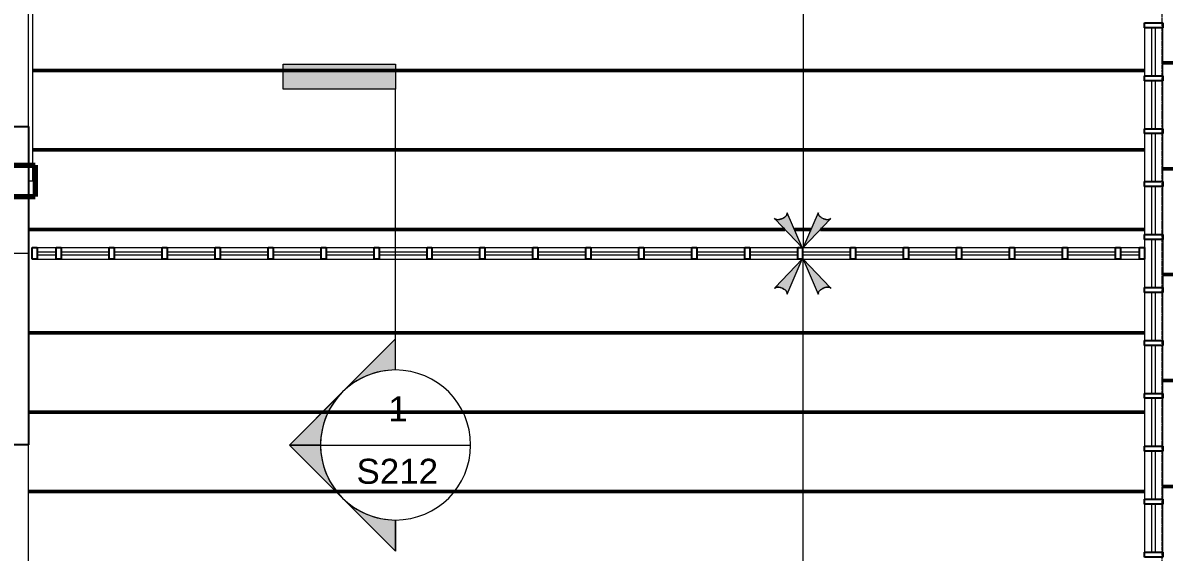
# Model space of a CAD drawing. Header units: inches. Extents: x -4036 to -1914, y 2 to 12338.
# Drawn here: x -3825.6 to -3480.7, y 11035.9 to 11195.9 of the extents above; entities that cross this region are included whole.
import ezdxf

# ---------------------------------------------------------------- set-up
doc = ezdxf.new("R2010")
doc.units = ezdxf.units.IN
doc.header["$MEASUREMENT"] = 0
doc.linetypes.add('Línea de rejilla', pattern=[0.875, 0.5, -0.125, 0.125, -0.125])
for name, color, linetype, lineweight in [('A-DETL-GENF', 92, 'Continuous', 9), ('A-GLAZ-CURT', 52, 'Continuous', 9), ('A-GLAZ-CWMG', 51, 'Continuous', 9), ('A-WALL-IDEN', 211, 'Continuous', 9), ('G-ANNO-SYMB', 111, 'Continuous', 9), ('I-WALL', 2, 'Continuous', 9), ('S-BEAM', 12, 'Continuous', 9), ('S-BEAM-ANLY', 10, 'Continuous', 50), ('S-COLS', 52, 'Continuous', 9), ('S-COLS-SYMB', 171, 'Continuous', 70), ('S-GRID', 1, 'Continuous', 9)]:
    doc.layers.add(name, color=color, linetype=linetype, lineweight=lineweight)
doc.styles.add('Arial_2', font='arial.ttf', dxfattribs={"height": 7.559055})

# ---------------------------------------------------------------- blocks, each defined once
blk = doc.blocks.new('System Panel - PlyWood-1273676-FRAMING PLAN - 2ND FLOOR')
at = {"layer": 'A-GLAZ-CURT', "lineweight": 18}
for p, q in [((-2.89, -0.5), (-2.89, 0.5)), ((-2.89, 0.5), (2.89, 0.5)), ((2.89, 0.5), (2.89, -0.5)), ((2.89, -0.5), (-2.89, -0.5))]:
    blk.add_line(p, q, dxfattribs=at)
blk = doc.blocks.new('Rectangular Mullion - 3 1_2_-735866-FRAMING PLAN - 2ND FLOOR')
at = {"layer": 'A-GLAZ-CWMG', "lineweight": 25}
for p, q in [((0, 1.75), (-1.5, 1.75)), ((-1.5, 1.75), (-1.5, -1.75)), ((0, -1.75), (0, 1.75)), ((-1.5, -1.75), (0, -1.75))]:
    blk.add_line(p, q, dxfattribs=at)
blk = doc.blocks.new('Rectangular Mullion - 3 1_2_-735867-FRAMING PLAN - 2ND FLOOR')
at = {"layer": 'A-GLAZ-CWMG', "lineweight": 25}
for p, q in [((-1.5, 1.75), (0, 1.75)), ((-1.5, -1.75), (-1.5, 1.75)), ((0, 1.75), (0, -1.75)), ((0, -1.75), (-1.5, -1.75))]:
    blk.add_line(p, q, dxfattribs=at)
blk = doc.blocks.new('System Panel - PlyWood-764931-FRAMING PLAN - 2ND FLOOR')
at = {"layer": 'A-GLAZ-CURT', "lineweight": 18}
for p, q in [((-7.25, -0.5), (-7.25, 0.5)), ((-7.25, 0.5), (7.25, 0.5)), ((7.25, 0.5), (7.25, -0.5)), ((7.25, -0.5), (-7.25, -0.5))]:
    blk.add_line(p, q, dxfattribs=at)
blk = doc.blocks.new('Rectangular Mullion - 3 1_2_-735834-FRAMING PLAN - 2ND FLOOR')
at = {"layer": 'A-GLAZ-CWMG'}
for p, q in [((-3813.95, 10551.94), (-3799.45, 10551.94)), ((-3813.95, 10548.44), (-3799.45, 10548.44))]:
    blk.add_line(p, q, dxfattribs=at)
blk = doc.blocks.new('Rectangular Mullion - 3 1_2_-735837-FRAMING PLAN - 2ND FLOOR')
at = {"layer": 'A-GLAZ-CWMG', "lineweight": 25}
for p, q in [((0.75, 1.75), (-0.75, 1.75)), ((-0.75, 1.75), (-0.75, -1.75)), ((0.75, -1.75), (0.75, 1.75)), ((-0.75, -1.75), (0.75, -1.75))]:
    blk.add_line(p, q, dxfattribs=at)
blk = doc.blocks.new('System Panel - PlyWood-764936-FRAMING PLAN - 2ND FLOOR')
at = {"layer": 'A-GLAZ-CURT', "lineweight": 18}
for p, q in [((-7.25, -0.5), (-7.25, 0.5)), ((-7.25, 0.5), (7.25, 0.5)), ((7.25, 0.5), (7.25, -0.5)), ((7.25, -0.5), (-7.25, -0.5))]:
    blk.add_line(p, q, dxfattribs=at)
blk = doc.blocks.new('Rectangular Mullion - 5 1_2_-748981-FRAMING PLAN - 2ND FLOOR')
at = {"layer": 'A-GLAZ-CWMG'}
for p, q in [((-2522.7, 11828.21), (-2522.7, 11813.71)), ((-2517.2, 11828.21), (-2517.2, 11813.71))]:
    blk.add_line(p, q, dxfattribs=at)
blk = doc.blocks.new('Rectangular Mullion - 5 1_2_-V18-FRAMING PLAN - 2ND FLOOR')
at = {"layer": 'A-GLAZ-CWMG'}
for p, q in [((-3486.67, 11130.39), (-3486.67, 11127.94)), ((-3481.17, 11130.39), (-3481.17, 11115.89)), ((-3486.67, 11124.44), (-3486.67, 11115.89))]:
    blk.add_line(p, q, dxfattribs=at)
blk = doc.blocks.new('Rectangular Mullion - 5 1_2_-748984-FRAMING PLAN - 2ND FLOOR')
at = {"layer": 'A-GLAZ-CWMG', "lineweight": 25}
for p, q in [((0.75, 2.75), (-0.75, 2.75)), ((-0.75, 2.75), (-0.75, -2.75)), ((0.75, -2.75), (0.75, 2.75)), ((-0.75, -2.75), (0.75, -2.75))]:
    blk.add_line(p, q, dxfattribs=at)
blk = doc.blocks.new('TRUSS - 22_-1469757-FRAMING PLAN - 2ND FLOOR')
at = {"layer": 'S-BEAM'}
blk.add_line((182.9, 0), (-154.25, 0), dxfattribs=at)
blk = doc.blocks.new('Rectangular Mullion - 3 1_2_-1273675-FRAMING PLAN - 2ND FLOOR')
at = {"layer": 'A-GLAZ-CWMG'}
for p, q in [((-3821.22, 10551.94), (-3815.45, 10551.94)), ((-3821.22, 10548.44), (-3815.45, 10548.44))]:
    blk.add_line(p, q, dxfattribs=at)
blk = doc.blocks.new('Rectangular Mullion - 3 1_2_-1273679-FRAMING PLAN - 2ND FLOOR')
at = {"layer": 'A-GLAZ-CWMG'}
for p, q in [((-3493.95, 10551.94), (-3488.17, 10551.94)), ((-3493.95, 10548.44), (-3488.17, 10548.44))]:
    blk.add_line(p, q, dxfattribs=at)
blk = doc.blocks.new('TRUSS - 22_-V106-FRAMING PLAN - 2ND FLOOR')
at = {"layer": 'S-BEAM'}
blk.add_line((182.9, 0), (-153.06, 0), dxfattribs=at)
blk = doc.blocks.new('TRUSS - 22_-V107-FRAMING PLAN - 2ND FLOOR')
at = {"layer": 'S-BEAM'}
for p, q in [((74.28, 0), (-154.25, 0)), ((82.16, 0), (77.11, 0)), ((182.9, 0), (85, 0))]:
    blk.add_line(p, q, dxfattribs=at)
blk = doc.blocks.new('Madera-Pilar - 235 x 235-1148042-FRAMING PLAN - 2ND FLOOR')
at = {"layer": 'S-COLS-SYMB'}
for p, q in [((-4.75, 4.75), (-4.75, -4.75)), ((-4.75, 4.75), (4.75, 4.75)), ((4.75, 4.75), (4.75, -4.75)), ((-4.75, -4.75), (4.75, -4.75))]:
    blk.add_line(p, q, dxfattribs=at)
blk = doc.blocks.new('TRUSSES - TRUSSES-1143614-FRAMING PLAN - 2ND FLOOR')
at = {"layer": 'A-DETL-GENF'}
h = blk.add_hatch(color=256, dxfattribs=at)
h.paths.add_polyline_path([(-133.65, 8.4), (-142.16, 0.26), (-131.89, 4.79), (-132.1, 4.81), (-132.33, 4.9), (-132.56, 5.06), (-133.02, 5.53), (-133.41, 6.17), (-133.68, 6.89), (-133.8, 7.59), (-133.74, 8.17)], flags=0)
h.paths.add_polyline_path([(-142.25, 0), (-133.65, -8.17), (-133.74, -7.95), (-133.79, -7.68), (-133.76, -7.02), (-133.56, -6.3), (-133.23, -5.61), (-132.8, -5.04), (-132.33, -4.68), (-132.1, -4.59), (-131.89, -4.56), (-131.7, -4.6), (-142.16, -0.04)], flags=0)
h = blk.add_hatch(color=256, dxfattribs=at)
h.paths.add_polyline_path([(133.65, 8.4), (133.74, 8.17), (133.79, 7.9), (133.76, 7.25), (133.56, 6.53), (133.23, 5.84), (132.8, 5.27), (132.33, 4.9), (132.1, 4.81), (131.89, 4.79), (131.7, 4.83), (142.25, 0.23)], flags=0)
h.paths.add_polyline_path([(142.25, 0), (131.89, -4.56), (132.1, -4.59), (132.33, -4.68), (132.56, -4.83), (133.02, -5.31), (133.41, -5.95), (133.68, -6.66), (133.8, -7.36), (133.74, -7.95), (133.65, -8.17)], flags=0)
for p, q in [((0, 14.61), (-12.61, 7.43)), ((0, 14.61), (12.85, 7.43)), ((-133.65, 8.4), (-142.25, 0.23)), ((-133.65, 8.4), (-133.37, 8.66)), ((-12.61, 7.43), (-12.61, -7.43)), ((12.85, -7.43), (12.85, 7.43)), ((12.85, 7.43), (12.85, -7.43)), ((133.65, 8.4), (133.37, 8.66)), ((142.25, 0.23), (133.65, 8.4)), ((-142.25, 0.23), (-131.7, 4.83)), ((131.7, 4.83), (142.25, 0.23)), ((-142.25, 0), (-133.65, -8.17)), ((-131.7, -4.6), (-142.25, 0)), ((-12.61, 0), (-142.25, 0)), ((12.85, 0), (142.25, 0)), ((142.25, 0), (131.7, -4.6)), ((133.65, -8.17), (142.25, 0)), ((-133.65, -8.17), (-133.37, -8.43)), ((0, -14.56), (-12.61, -7.43)), ((0, -14.56), (12.85, -7.43)), ((133.65, -8.17), (133.37, -8.43))]:
    blk.add_line(p, q, dxfattribs=at)
for centre, major_axis, start_param, end_param in [((-132.54, 6.74), (-0.84, 1.91), 0.527907, 1.031328), ((-132.54, 6.74), (-0.84, 1.91), 1.058732, 1.553534), ((-132.54, 6.74), (-0.84, 1.91), 0, 0.515859), ((132.54, 6.74), (0.84, 1.91), 5.767326, 6.283185), ((132.54, 6.74), (0.84, 1.91), 4.729651, 5.224453), ((132.54, 6.74), (0.84, 1.91), 5.251857, 5.755279), ((-132.54, 6.74), (-0.84, 1.91), 1.586991, 2.08013), ((-132.54, 6.74), (-0.84, 1.91), 2.111632, 2.609761), ((-132.54, 6.74), (-0.84, 1.91), 2.630892, 3.141593), ((132.54, 6.74), (0.84, 1.91), 3.141593, 3.652293), ((132.54, 6.74), (0.84, 1.91), 3.673425, 4.171554), ((132.54, 6.74), (0.84, 1.91), 4.203055, 4.696194), ((-132.54, -6.52), (0.84, 1.91), 1.588058, 2.082861), ((-132.54, -6.52), (0.84, 1.91), 1.061463, 1.554602), ((-132.54, -6.52), (0.84, 1.91), 0.531832, 1.029961), ((-132.54, -6.52), (0.84, 1.91), 0, 0.5107), ((132.54, -6.52), (-0.84, 1.91), 5.772485, 6.283185), ((132.54, -6.52), (-0.84, 1.91), 5.253224, 5.751353), ((132.54, -6.52), (-0.84, 1.91), 4.728584, 5.221723), ((132.54, -6.52), (-0.84, 1.91), 4.200325, 4.695127), ((-132.54, -6.52), (0.84, 1.91), 2.110265, 2.613686), ((-132.54, -6.52), (0.84, 1.91), 2.625734, 3.141593), ((132.54, -6.52), (-0.84, 1.91), 3.141593, 3.657452), ((132.54, -6.52), (-0.84, 1.91), 3.669499, 4.172921)]:
    blk.add_ellipse(centre, major_axis=major_axis, ratio=0.493649, start_param=start_param, end_param=end_param, dxfattribs=at)
for points, knots in [([(-131.7, 4.83), (-131.76, 4.81), (-131.89, 4.78), (-132.1, 4.8), (-132.33, 4.89), (-132.64, 5.1), (-133.03, 5.5), (-133.43, 6.16), (-133.73, 6.96), (-133.83, 7.64), (-133.77, 8.12), (-133.7, 8.31), (-133.65, 8.4)], [0, 0, 0, 0, 0.066667, 0.133333, 0.2, 0.266667, 0.4, 0.533333, 0.666667, 0.833333, 0.916667, 1, 1, 1, 1]), ([(133.65, 8.4), (133.69, 8.33), (133.75, 8.18), (133.81, 7.82), (133.79, 7.26), (133.59, 6.52), (133.26, 5.84), (132.86, 5.3), (132.44, 4.94), (132.11, 4.79), (131.86, 4.78), (131.76, 4.81), (131.7, 4.83)], [0, 0, 0, 0, 0.066667, 0.133333, 0.266667, 0.4, 0.533333, 0.65, 0.766667, 0.883333, 0.941667, 1, 1, 1, 1]), ([(-133.65, -8.17), (-133.69, -8.1), (-133.75, -7.96), (-133.81, -7.59), (-133.79, -7.03), (-133.59, -6.3), (-133.26, -5.62), (-132.86, -5.08), (-132.44, -4.71), (-132.11, -4.57), (-131.86, -4.55), (-131.76, -4.58), (-131.7, -4.6)], [0, 0, 0, 0, 0.066667, 0.133333, 0.266667, 0.4, 0.533333, 0.65, 0.766667, 0.883333, 0.941667, 1, 1, 1, 1]), ([(131.7, -4.6), (131.76, -4.58), (131.89, -4.55), (132.1, -4.57), (132.33, -4.67), (132.64, -4.87), (133.03, -5.28), (133.43, -5.93), (133.73, -6.73), (133.83, -7.41), (133.77, -7.9), (133.7, -8.09), (133.65, -8.17)], [0, 0, 0, 0, 0.066667, 0.133333, 0.2, 0.266667, 0.4, 0.533333, 0.666667, 0.833333, 0.916667, 1, 1, 1, 1])]:
    blk.add_open_spline(points, degree=3, knots=knots, dxfattribs=at)
blk = doc.blocks.new('TRUSSES - TRUSSES-1316615-FRAMING PLAN - 2ND FLOOR')
at = {"layer": 'A-DETL-GENF'}
h = blk.add_hatch(color=256, dxfattribs=at)
h.paths.add_polyline_path([(-138.98, -4.83), (-149.53, -0.23), (-140.93, -8.4), (-141.02, -8.17), (-141.07, -7.9), (-141.04, -7.25), (-140.84, -6.53), (-140.5, -5.84), (-140.07, -5.27), (-139.6, -4.9), (-139.38, -4.81), (-139.17, -4.79)], flags=0)
h.paths.add_polyline_path([(-138.98, 4.6), (-139.17, 4.56), (-139.38, 4.59), (-139.6, 4.68), (-139.84, 4.83), (-140.29, 5.31), (-140.68, 5.95), (-140.96, 6.66), (-141.07, 7.36), (-141.02, 7.95), (-140.93, 8.17), (-149.53, 0), (-141.52, 3.5)], flags=0)
h = blk.add_hatch(color=256, dxfattribs=at)
h.paths.add_polyline_path([(149.53, 0), (140.93, 8.17), (141.02, 7.95), (141.07, 7.68), (141.04, 7.02), (140.84, 6.3), (140.5, 5.61), (140.07, 5.04), (139.6, 4.68), (139.38, 4.59), (139.17, 4.56), (138.98, 4.6), (146.82, 1.18)], flags=0)
h.paths.add_polyline_path([(149.53, -0.23), (139.17, -4.79), (139.38, -4.81), (139.6, -4.9), (139.84, -5.06), (140.29, -5.53), (140.68, -6.17), (140.96, -6.89), (141.07, -7.59), (141.02, -8.17), (140.93, -8.4)], flags=0)
for p, q in [((0, 14.56), (-12.61, 7.43)), ((0, 14.56), (12.85, 7.43)), ((-140.93, 8.17), (-149.53, 0)), ((-140.93, 8.17), (-140.65, 8.43)), ((-12.61, -7.43), (-12.61, 7.43)), ((12.85, 7.43), (12.85, -7.43)), ((12.85, -7.43), (12.85, 7.43)), ((140.93, 8.17), (140.65, 8.43)), ((149.53, 0), (140.93, 8.17)), ((-149.53, 0), (-138.98, 4.6)), ((138.98, 4.6), (149.53, 0)), ((-12.61, 0), (-149.53, 0)), ((12.85, 0), (149.53, 0)), ((-149.53, -0.23), (-140.93, -8.4)), ((-138.98, -4.83), (-149.53, -0.23)), ((149.53, -0.23), (138.98, -4.83)), ((140.93, -8.4), (149.53, -0.23)), ((-140.93, -8.4), (-140.65, -8.66)), ((0, -14.61), (-12.61, -7.43)), ((0, -14.61), (12.85, -7.43)), ((140.93, -8.4), (140.65, -8.66))]:
    blk.add_line(p, q, dxfattribs=at)
for centre, major_axis, start_param, end_param in [((-139.81, 6.52), (-0.84, 1.91), 0.527907, 1.031328), ((-139.81, 6.52), (-0.84, 1.91), 1.058732, 1.553534), ((-139.81, 6.52), (-0.84, 1.91), 0, 0.515859), ((139.81, 6.52), (0.84, 1.91), 5.767326, 6.283185), ((139.81, 6.52), (0.84, 1.91), 4.729651, 5.224453), ((139.81, 6.52), (0.84, 1.91), 5.251857, 5.755279), ((-139.81, 6.52), (-0.84, 1.91), 1.586991, 2.08013), ((-139.81, 6.52), (-0.84, 1.91), 2.111632, 2.609761), ((-139.81, 6.52), (-0.84, 1.91), 2.630892, 3.141593), ((139.81, 6.52), (0.84, 1.91), 3.141593, 3.652293), ((139.81, 6.52), (0.84, 1.91), 3.673425, 4.171554), ((139.81, 6.52), (0.84, 1.91), 4.203055, 4.696194), ((-139.81, -6.74), (0.84, 1.91), 1.588058, 2.082861), ((-139.81, -6.74), (0.84, 1.91), 1.061463, 1.554602), ((-139.81, -6.74), (0.84, 1.91), 0.531832, 1.029961), ((-139.81, -6.74), (0.84, 1.91), 0, 0.5107), ((139.81, -6.74), (-0.84, 1.91), 5.772485, 6.283185), ((139.81, -6.74), (-0.84, 1.91), 5.253224, 5.751353), ((139.81, -6.74), (-0.84, 1.91), 4.728584, 5.221723), ((139.81, -6.74), (-0.84, 1.91), 4.200325, 4.695127), ((-139.81, -6.74), (0.84, 1.91), 2.110265, 2.613686), ((-139.81, -6.74), (0.84, 1.91), 2.625734, 3.141593), ((139.81, -6.74), (-0.84, 1.91), 3.141593, 3.657452), ((139.81, -6.74), (-0.84, 1.91), 3.669499, 4.172921)]:
    blk.add_ellipse(centre, major_axis=major_axis, ratio=0.493649, start_param=start_param, end_param=end_param, dxfattribs=at)
for points, knots in [([(-138.98, 4.6), (-139.04, 4.58), (-139.16, 4.55), (-139.38, 4.57), (-139.6, 4.67), (-139.92, 4.87), (-140.31, 5.28), (-140.7, 5.93), (-141.01, 6.73), (-141.1, 7.41), (-141.04, 7.9), (-140.97, 8.09), (-140.93, 8.17)], [0, 0, 0, 0, 0.066667, 0.133333, 0.2, 0.266667, 0.4, 0.533333, 0.666667, 0.833333, 0.916667, 1, 1, 1, 1]), ([(140.93, 8.17), (140.96, 8.1), (141.02, 7.96), (141.09, 7.59), (141.06, 7.03), (140.86, 6.3), (140.53, 5.62), (140.13, 5.08), (139.72, 4.71), (139.38, 4.57), (139.14, 4.55), (139.03, 4.58), (138.98, 4.6)], [0, 0, 0, 0, 0.066667, 0.133333, 0.266667, 0.4, 0.533333, 0.65, 0.766667, 0.883333, 0.941667, 1, 1, 1, 1]), ([(-140.93, -8.4), (-140.96, -8.33), (-141.02, -8.18), (-141.09, -7.82), (-141.06, -7.26), (-140.86, -6.52), (-140.53, -5.84), (-140.13, -5.3), (-139.72, -4.94), (-139.38, -4.79), (-139.14, -4.78), (-139.03, -4.81), (-138.98, -4.83)], [0, 0, 0, 0, 0.066667, 0.133333, 0.266667, 0.4, 0.533333, 0.65, 0.766667, 0.883333, 0.941667, 1, 1, 1, 1]), ([(138.98, -4.83), (139.04, -4.81), (139.16, -4.78), (139.38, -4.8), (139.6, -4.89), (139.92, -5.1), (140.31, -5.5), (140.7, -6.16), (141.01, -6.96), (141.1, -7.64), (141.04, -8.12), (140.97, -8.31), (140.93, -8.4)], [0, 0, 0, 0, 0.066667, 0.133333, 0.2, 0.266667, 0.4, 0.533333, 0.666667, 0.833333, 0.916667, 1, 1, 1, 1])]:
    blk.add_open_spline(points, degree=3, knots=knots, dxfattribs=at)
blk = doc.blocks.new('Vista de diseño - Extremo final de sección - Rellenado-14997-FRAMING PLAN - 2ND FLOOR')
at = {"layer": 'G-ANNO-SYMB'}
blk.add_hatch(color=256, dxfattribs=at).paths.add_polyline_path([(0, 0.3543), (0, 0), (-0.0787, 0), (-0.0787, 0.3543)], flags=0)
for p, q in [((0, 0.3543), (-0.0787, 0.3543)), ((-0.0787, 0.3543), (-0.0787, 0)), ((0, 0), (0, 0.3543)), ((-0.0787, 0), (0, 0))]:
    blk.add_line(p, q, dxfattribs=at)
blk = doc.blocks.new('Vista de diseño - Extremo inicial de sección - Rellenado-1561-FRAMING PLAN - 2ND FLOOR')
at = {"layer": 'G-ANNO-SYMB'}
h = blk.add_hatch(color=256, dxfattribs=at)
edge = h.paths.add_edge_path(flags=0)
edge.add_line((-0.2362, 0.3341), (-0.2362, 0.2362))
edge.add_arc((-0.2362, 0), 0.2362, 90, 135)
edge.add_line((-0.4033, 0.167), (-0.2362, 0.3341))
h = blk.add_hatch(color=256, dxfattribs=at)
edge = h.paths.add_edge_path(flags=0)
edge.add_line((-0.2362, 0.3341), (-0.0692, 0.167))
edge.add_arc((-0.2362, 0), 0.2362, 45, 90)
edge.add_line((-0.2362, 0.2362), (-0.2362, 0.3341))
h = blk.add_hatch(color=256, dxfattribs=at)
edge = h.paths.add_edge_path(flags=0)
edge.add_line((-0.5703, 0), (-0.4033, 0.167))
edge.add_arc((-0.2362, 0), 0.2362, 135, 180)
edge.add_line((-0.4724, 0), (-0.5703, 0))
h = blk.add_hatch(color=256, dxfattribs=at)
edge = h.paths.add_edge_path(flags=0)
edge.add_line((0.0978, 0), (0, 0))
edge.add_arc((-0.2362, 0), 0.2362, 360, 405)
edge.add_line((-0.0692, 0.167), (0.0978, 0))
for p, q in [((-0.2362, 0.3341), (-0.5703, 0)), ((-0.2362, 0.3341), (-0.4033, 0.167)), ((-0.2362, 0.3341), (0.0978, 0)), ((-0.2362, 0.2362), (-0.2362, 0.3341)), ((-0.2362, 0.3341), (-0.2362, 0.2362)), ((-0.0692, 0.167), (-0.2362, 0.3341)), ((-0.4033, 0.167), (-0.5703, 0)), ((0.0978, 0), (-0.0692, 0.167)), ((-0.5703, 0), (-0.4724, 0)), ((0, 0), (0.0978, 0)), ((-0.4724, 0), (-0.5703, 0)), ((0, 0), (0.0978, 0))]:
    blk.add_line(p, q, dxfattribs=at)
for start, end in [(360, 180), (90, 135), (45, 90), (135, 180), (360, 45), (180, 360)]:
    blk.add_arc((-0.2362, 0), 0.2362, start, end, dxfattribs=at)

msp = doc.modelspace()

# ---------------------------------------------------------------- linework, layer by layer
at = {"layer": 'A-WALL-IDEN'}
msp.add_line((-3823.71, 11126.19), (-3920.26, 11126.19), dxfattribs=at)
at = {"layer": 'G-ANNO-SYMB'}
for p, q in [((-3712.94, 11090.96), (-3712.94, 11175.82)), ((-3735.62, 11068.28), (-3690.27, 11068.28))]:
    msp.add_line(p, q, dxfattribs=at)
at = {"layer": 'I-WALL'}
for p, q in [((-3823.82, 11164.59), (-3823.82, 11394.99)), ((-3823.82, 11030.34), (-3823.82, 11068.36))]:
    msp.add_line(p, q, dxfattribs=at)
at = {"layer": 'I-WALL', "lineweight": 25}
for p, q in [((-3829.32, 11164.59), (-3823.82, 11164.59)), ((-3823.82, 11164.59), (-3823.82, 11068.36)), ((-3823.82, 11068.36), (-3829.32, 11068.36))]:
    msp.add_line(p, q, dxfattribs=at)
at = {"layer": 'S-BEAM'}
for p in [(-3822.64, 11401.87), (-3823.82, 11148.17)]:
    msp.add_line(p, (-3822.64, 11148.17), dxfattribs=at)
at = {"layer": 'S-BEAM-ANLY', "color": 7}
for p, q in [((-3481.17, 11183.79), (-3463.2, 11183.79)), ((-3822.64, 11181.46), (-3822.47, 11181.46)), ((-3822.47, 11181.46), (-3516.67, 11181.46)), ((-3516.67, 11181.46), (-3486.67, 11181.46)), ((-3822.64, 11157.46), (-3822.47, 11157.46)), ((-3822.47, 11157.46), (-3516.67, 11157.46)), ((-3516.67, 11157.46), (-3486.67, 11157.46)), ((-3481.17, 11151.79), (-3463.2, 11151.79)), ((-3823.82, 11133.46), (-3822.47, 11133.46)), ((-3822.47, 11133.46), (-3595.3, 11133.46)), ((-3592.46, 11133.46), (-3587.41, 11133.46)), ((-3584.58, 11133.46), (-3516.67, 11133.46)), ((-3516.67, 11133.46), (-3486.67, 11133.46)), ((-3481.17, 11119.79), (-3463.2, 11119.79)), ((-3823.82, 11102.19), (-3822.47, 11102.19)), ((-3822.47, 11102.19), (-3516.67, 11102.19)), ((-3516.67, 11102.19), (-3486.67, 11102.19)), ((-3481.17, 11087.79), (-3463.2, 11087.79)), ((-3823.82, 11078.19), (-3822.47, 11078.19)), ((-3822.47, 11078.19), (-3516.67, 11078.19)), ((-3516.67, 11078.19), (-3486.67, 11078.19)), ((-3823.82, 11054.19), (-3822.47, 11054.19)), ((-3822.47, 11054.19), (-3516.67, 11054.19)), ((-3516.67, 11054.19), (-3486.67, 11054.19)), ((-3481.17, 11055.79), (-3463.2, 11055.79))]:
    msp.add_line(p, q, dxfattribs=at)
at = {"layer": 'S-GRID', "linetype": 'Línea de rejilla'}
msp.add_line((-3481.32, 9786.33), (-3481.32, 12288.56), dxfattribs=at)

# ---------------------------------------------------------------- block references
at = {"layer": 'A-DETL-GENF'}
for name, p, rotation in [('TRUSSES - TRUSSES-1316615-FRAMING PLAN - 2ND FLOOR', (-3589.82, 11277.46), 269.9999999999998), ('TRUSSES - TRUSSES-1143614-FRAMING PLAN - 2ND FLOOR', (-3589.82, 10982.19), 89.99999999999895)]:
    msp.add_blockref(name, p, dxfattribs=dict(at, rotation=rotation))
at = {"layer": 'A-GLAZ-CURT', "rotation": 269.9999999999998}
for p in [(-3483.92, 11187.14), (-3483.92, 11171.14), (-3483.92, 11155.14), (-3483.92, 11139.14), (-3483.92, 11123.14), (-3483.92, 11107.14), (-3483.92, 11091.14), (-3483.92, 11075.14), (-3483.92, 11059.14), (-3483.92, 11043.14)]:
    msp.add_blockref('System Panel - PlyWood-764936-FRAMING PLAN - 2ND FLOOR', p, dxfattribs=at)
at = {"layer": 'A-GLAZ-CURT'}
for name, p in [('System Panel - PlyWood-1273676-FRAMING PLAN - 2ND FLOOR', (-3818.34, 11126.19)), ('System Panel - PlyWood-764931-FRAMING PLAN - 2ND FLOOR', (-3806.7, 11126.19)), ('System Panel - PlyWood-764931-FRAMING PLAN - 2ND FLOOR', (-3790.7, 11126.19)), ('System Panel - PlyWood-764931-FRAMING PLAN - 2ND FLOOR', (-3774.7, 11126.19)), ('System Panel - PlyWood-764931-FRAMING PLAN - 2ND FLOOR', (-3758.7, 11126.19)), ('System Panel - PlyWood-764931-FRAMING PLAN - 2ND FLOOR', (-3742.7, 11126.19)), ('System Panel - PlyWood-764931-FRAMING PLAN - 2ND FLOOR', (-3726.7, 11126.19)), ('System Panel - PlyWood-764931-FRAMING PLAN - 2ND FLOOR', (-3710.7, 11126.19)), ('System Panel - PlyWood-764931-FRAMING PLAN - 2ND FLOOR', (-3694.7, 11126.19)), ('System Panel - PlyWood-764931-FRAMING PLAN - 2ND FLOOR', (-3678.7, 11126.19)), ('System Panel - PlyWood-764931-FRAMING PLAN - 2ND FLOOR', (-3662.7, 11126.19)), ('System Panel - PlyWood-764931-FRAMING PLAN - 2ND FLOOR', (-3646.7, 11126.19)), ('System Panel - PlyWood-764931-FRAMING PLAN - 2ND FLOOR', (-3630.7, 11126.19)), ('System Panel - PlyWood-764931-FRAMING PLAN - 2ND FLOOR', (-3614.7, 11126.19)), ('System Panel - PlyWood-764931-FRAMING PLAN - 2ND FLOOR', (-3598.7, 11126.19)), ('System Panel - PlyWood-764931-FRAMING PLAN - 2ND FLOOR', (-3582.7, 11126.19)), ('System Panel - PlyWood-764931-FRAMING PLAN - 2ND FLOOR', (-3566.7, 11126.19)), ('System Panel - PlyWood-764931-FRAMING PLAN - 2ND FLOOR', (-3550.7, 11126.19)), ('System Panel - PlyWood-764931-FRAMING PLAN - 2ND FLOOR', (-3534.7, 11126.19)), ('System Panel - PlyWood-764931-FRAMING PLAN - 2ND FLOOR', (-3518.7, 11126.19)), ('System Panel - PlyWood-764931-FRAMING PLAN - 2ND FLOOR', (-3502.7, 11126.19)), ('System Panel - PlyWood-1273676-FRAMING PLAN - 2ND FLOOR', (-3491.06, 11126.19))]:
    msp.add_blockref(name, p, dxfattribs=at)
at = {"layer": 'A-GLAZ-CWMG', "extrusion": (0, 0, -1)}
for name, p, rotation in [('Rectangular Mullion - 5 1_2_-748984-FRAMING PLAN - 2ND FLOOR', (3483.92, 11195.14), 270.0000000000002), ('Rectangular Mullion - 5 1_2_-748984-FRAMING PLAN - 2ND FLOOR', (3483.92, 11179.14), 270.0000000000002), ('Rectangular Mullion - 5 1_2_-748984-FRAMING PLAN - 2ND FLOOR', (3483.92, 11163.14), 270.0000000000002), ('Rectangular Mullion - 5 1_2_-748984-FRAMING PLAN - 2ND FLOOR', (3483.92, 11147.14), 270.0000000000002), ('Rectangular Mullion - 5 1_2_-748984-FRAMING PLAN - 2ND FLOOR', (3483.92, 11131.14), 270.0000000000002), ('Rectangular Mullion - 3 1_2_-735837-FRAMING PLAN - 2ND FLOOR', (3814.7, 11126.19), 180), ('Rectangular Mullion - 3 1_2_-735837-FRAMING PLAN - 2ND FLOOR', (3798.7, 11126.19), 180), ('Rectangular Mullion - 3 1_2_-735837-FRAMING PLAN - 2ND FLOOR', (3782.7, 11126.19), 180), ('Rectangular Mullion - 3 1_2_-735837-FRAMING PLAN - 2ND FLOOR', (3766.7, 11126.19), 180), ('Rectangular Mullion - 3 1_2_-735837-FRAMING PLAN - 2ND FLOOR', (3750.7, 11126.19), 180), ('Rectangular Mullion - 3 1_2_-735837-FRAMING PLAN - 2ND FLOOR', (3734.7, 11126.19), 180), ('Rectangular Mullion - 3 1_2_-735837-FRAMING PLAN - 2ND FLOOR', (3718.7, 11126.19), 180), ('Rectangular Mullion - 3 1_2_-735837-FRAMING PLAN - 2ND FLOOR', (3702.7, 11126.19), 180), ('Rectangular Mullion - 3 1_2_-735837-FRAMING PLAN - 2ND FLOOR', (3686.7, 11126.19), 180), ('Rectangular Mullion - 3 1_2_-735837-FRAMING PLAN - 2ND FLOOR', (3670.7, 11126.19), 180), ('Rectangular Mullion - 3 1_2_-735837-FRAMING PLAN - 2ND FLOOR', (3654.7, 11126.19), 180), ('Rectangular Mullion - 3 1_2_-735837-FRAMING PLAN - 2ND FLOOR', (3638.7, 11126.19), 180), ('Rectangular Mullion - 3 1_2_-735837-FRAMING PLAN - 2ND FLOOR', (3622.7, 11126.19), 180), ('Rectangular Mullion - 3 1_2_-735837-FRAMING PLAN - 2ND FLOOR', (3606.7, 11126.19), 180), ('Rectangular Mullion - 3 1_2_-735837-FRAMING PLAN - 2ND FLOOR', (3590.7, 11126.19), 180), ('Rectangular Mullion - 3 1_2_-735837-FRAMING PLAN - 2ND FLOOR', (3574.7, 11126.19), 180), ('Rectangular Mullion - 3 1_2_-735837-FRAMING PLAN - 2ND FLOOR', (3558.7, 11126.19), 180), ('Rectangular Mullion - 3 1_2_-735837-FRAMING PLAN - 2ND FLOOR', (3542.7, 11126.19), 180), ('Rectangular Mullion - 3 1_2_-735837-FRAMING PLAN - 2ND FLOOR', (3526.7, 11126.19), 180), ('Rectangular Mullion - 3 1_2_-735837-FRAMING PLAN - 2ND FLOOR', (3510.7, 11126.19), 180), ('Rectangular Mullion - 3 1_2_-735837-FRAMING PLAN - 2ND FLOOR', (3494.7, 11126.19), 180), ('Rectangular Mullion - 3 1_2_-735866-FRAMING PLAN - 2ND FLOOR', (3486.67, 11126.19), 180), ('Rectangular Mullion - 5 1_2_-748984-FRAMING PLAN - 2ND FLOOR', (3483.92, 11115.14), 270.0000000000002), ('Rectangular Mullion - 5 1_2_-748984-FRAMING PLAN - 2ND FLOOR', (3483.92, 11099.14), 270.0000000000002), ('Rectangular Mullion - 5 1_2_-748984-FRAMING PLAN - 2ND FLOOR', (3483.92, 11083.14), 270.0000000000002), ('Rectangular Mullion - 5 1_2_-748984-FRAMING PLAN - 2ND FLOOR', (3483.92, 11067.14), 270.0000000000002), ('Rectangular Mullion - 5 1_2_-748984-FRAMING PLAN - 2ND FLOOR', (3483.92, 11051.14), 270.0000000000002), ('Rectangular Mullion - 5 1_2_-748984-FRAMING PLAN - 2ND FLOOR', (3483.92, 11035.14), 270.0000000000002)]:
    msp.add_blockref(name, p, dxfattribs=dict(at, rotation=rotation))
at = {"layer": 'A-GLAZ-CWMG'}
for name, p in [('Rectangular Mullion - 5 1_2_-748981-FRAMING PLAN - 2ND FLOOR', (-963.98, -633.83)), ('Rectangular Mullion - 5 1_2_-748981-FRAMING PLAN - 2ND FLOOR', (-963.98, -649.83)), ('Rectangular Mullion - 5 1_2_-748981-FRAMING PLAN - 2ND FLOOR', (-963.98, -665.83)), ('Rectangular Mullion - 5 1_2_-748981-FRAMING PLAN - 2ND FLOOR', (-963.98, -681.83)), ('Rectangular Mullion - 5 1_2_-V18-FRAMING PLAN - 2ND FLOOR', (0, 0)), ('Rectangular Mullion - 3 1_2_-1273675-FRAMING PLAN - 2ND FLOOR', (0, 576)), ('Rectangular Mullion - 3 1_2_-735834-FRAMING PLAN - 2ND FLOOR', (0, 576)), ('Rectangular Mullion - 3 1_2_-735834-FRAMING PLAN - 2ND FLOOR', (16, 576)), ('Rectangular Mullion - 3 1_2_-735834-FRAMING PLAN - 2ND FLOOR', (32, 576)), ('Rectangular Mullion - 3 1_2_-735834-FRAMING PLAN - 2ND FLOOR', (48, 576)), ('Rectangular Mullion - 3 1_2_-735834-FRAMING PLAN - 2ND FLOOR', (64, 576)), ('Rectangular Mullion - 3 1_2_-735834-FRAMING PLAN - 2ND FLOOR', (80, 576)), ('Rectangular Mullion - 3 1_2_-735834-FRAMING PLAN - 2ND FLOOR', (96, 576)), ('Rectangular Mullion - 3 1_2_-735834-FRAMING PLAN - 2ND FLOOR', (112, 576)), ('Rectangular Mullion - 3 1_2_-735834-FRAMING PLAN - 2ND FLOOR', (128, 576)), ('Rectangular Mullion - 3 1_2_-735834-FRAMING PLAN - 2ND FLOOR', (144, 576)), ('Rectangular Mullion - 3 1_2_-735834-FRAMING PLAN - 2ND FLOOR', (160, 576)), ('Rectangular Mullion - 3 1_2_-735834-FRAMING PLAN - 2ND FLOOR', (176, 576)), ('Rectangular Mullion - 3 1_2_-735834-FRAMING PLAN - 2ND FLOOR', (192, 576)), ('Rectangular Mullion - 3 1_2_-735834-FRAMING PLAN - 2ND FLOOR', (208, 576)), ('Rectangular Mullion - 3 1_2_-735834-FRAMING PLAN - 2ND FLOOR', (224, 576)), ('Rectangular Mullion - 3 1_2_-735834-FRAMING PLAN - 2ND FLOOR', (240, 576)), ('Rectangular Mullion - 3 1_2_-735834-FRAMING PLAN - 2ND FLOOR', (256, 576)), ('Rectangular Mullion - 3 1_2_-735834-FRAMING PLAN - 2ND FLOOR', (272, 576)), ('Rectangular Mullion - 3 1_2_-735834-FRAMING PLAN - 2ND FLOOR', (288, 576)), ('Rectangular Mullion - 3 1_2_-735834-FRAMING PLAN - 2ND FLOOR', (304, 576)), ('Rectangular Mullion - 3 1_2_-1273679-FRAMING PLAN - 2ND FLOOR', (0, 576)), ('Rectangular Mullion - 5 1_2_-748981-FRAMING PLAN - 2ND FLOOR', (-963.98, -713.83)), ('Rectangular Mullion - 5 1_2_-748981-FRAMING PLAN - 2ND FLOOR', (-963.98, -729.83)), ('Rectangular Mullion - 5 1_2_-748981-FRAMING PLAN - 2ND FLOOR', (-963.98, -745.83)), ('Rectangular Mullion - 5 1_2_-748981-FRAMING PLAN - 2ND FLOOR', (-963.98, -761.83)), ('Rectangular Mullion - 5 1_2_-748981-FRAMING PLAN - 2ND FLOOR', (-963.98, -777.83))]:
    msp.add_blockref(name, p, dxfattribs=at)
at = {"layer": 'A-GLAZ-CWMG', "rotation": 180}
msp.add_blockref('Rectangular Mullion - 3 1_2_-735867-FRAMING PLAN - 2ND FLOOR', (-3822.72, 11126.19), dxfattribs=at)
at = {"layer": 'G-ANNO-SYMB', "extrusion": (0, 0, -1), "xscale": 95.99999999999994, "yscale": 95.99999999999994, "zscale": 95.99999999999994, "rotation": 270.0000000000002}
msp.add_blockref('Vista de diseño - Extremo final de sección - Rellenado-14997-FRAMING PLAN - 2ND FLOOR', (3712.94, 11175.82), dxfattribs=at)
at = {"layer": 'G-ANNO-SYMB', "xscale": 95.99999999999994, "yscale": 95.99999999999994, "zscale": 95.99999999999994, "rotation": 90}
msp.add_blockref('Vista de diseño - Extremo inicial de sección - Rellenado-1561-FRAMING PLAN - 2ND FLOOR', (-3712.94, 11090.96), dxfattribs=at)
at = {"layer": 'S-BEAM'}
for name, p in [('TRUSS - 22_-V106-FRAMING PLAN - 2ND FLOOR', (-3669.57, 11181.46)), ('TRUSS - 22_-V106-FRAMING PLAN - 2ND FLOOR', (-3669.57, 11157.46)), ('TRUSS - 22_-V107-FRAMING PLAN - 2ND FLOOR', (-3669.57, 11133.46)), ('TRUSS - 22_-1469757-FRAMING PLAN - 2ND FLOOR', (-3669.57, 11102.19)), ('TRUSS - 22_-1469757-FRAMING PLAN - 2ND FLOOR', (-3669.57, 11078.19)), ('TRUSS - 22_-1469757-FRAMING PLAN - 2ND FLOOR', (-3669.57, 11054.19))]:
    msp.add_blockref(name, p, dxfattribs=at)
at = {"layer": 'S-COLS'}
msp.add_blockref('Madera-Pilar - 235 x 235-1148042-FRAMING PLAN - 2ND FLOOR', (-3826.57, 11148.15), dxfattribs=at)

# ---------------------------------------------------------------- texts
at = {"layer": 'G-ANNO-SYMB', "attachment_point": 1, "style": 'Arial_2'}
for s, insert, char_height, width in [('1', (-3715.13, 11082.98), 7.56, 7.272), ('S212', (-3724.76, 11064.12), 7.559, 30.603)]:
    msp.add_mtext(s, dxfattribs=dict(at, insert=insert, char_height=char_height, width=width))

doc.saveas('drawing.dxf')
